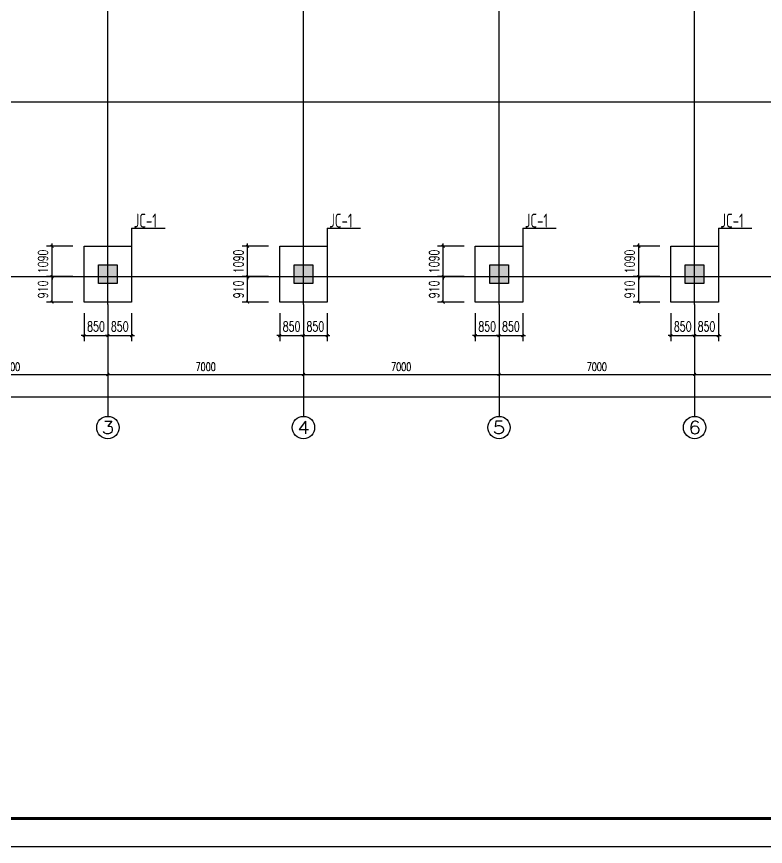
# Model space of a CAD drawing. Extents: x -17471 to 313636, y -71590 to 757901.
# Drawn here: x 210439 to 237240, y 71590 to 101290 of the extents above; entities that cross this region are included whole.
import ezdxf
from ezdxf.enums import TextEntityAlignment as Align

# ---------------------------------------------------------------- set-up
doc = ezdxf.new("R2010")
doc.units = 0
doc.header["$LTSCALE"] = 1000
doc.header["$MEASUREMENT"] = 0
for name, color, linetype in [('10', 7, 'Continuous'), ('AXIS', 3, 'Continuous'), ('AXIS_TEXT', 7, 'Continuous'), ('DOTE', 1, 'Continuous'), ('PUB_DIM', 3, 'Continuous'), ('PUB_TITLE', 4, 'Continuous')]:
    doc.layers.add(name, color=color, linetype=linetype)
doc.layers.add('TEXT', color=7, linetype='Continuous', lineweight=13)
doc.styles.add('_TCH_AXIS', font='COMPLEX', dxfattribs={"bigfont": 'GBCBIG'})
doc.styles.add('_TCH_DIM_T3', font='SIMPLEX', dxfattribs={"width": 0.705882, "bigfont": 'GBCBIG'})
doc.styles.add('COMPLEX', font='COMPLEX')
doc.styles.add('TSSD_REIN', font='Tssdeng.shx', dxfattribs={"width": 0.7, "bigfont": 'hztxt.shx'})
doc.dimstyles.new('_TCH_ARCH&&100', dxfattribs={"dimtxt": 297.5, "dimasz": 100, "dimexe": 250, "dimexo": 300, "dimgap": 126.25, "dimtad": 1, "dimdec": 0, "dimzin": 0, "dimdsep": 46, "dimtxsty": '_TCH_DIM_T3', "dimblk": 'ARCHTICK', "dimcen": 0.09, "dimclrt": 7, "dimazin": 2, "dimtfac": 1, "dimtdec": 0, "dimtix": 1, "dimtmove": 2, "dimatfit": 3, "dimfxl": 0, "dimtolj": 1, "dimtzin": 0, "dimarcsym": 0})
doc.dimstyles.new('_TCH_ARCH&&150', dxfattribs={"dimtxt": 446.25, "dimasz": 150, "dimexe": 375, "dimexo": 450, "dimgap": 189.375, "dimtad": 1, "dimdec": 0, "dimzin": 0, "dimdsep": 46, "dimtxsty": '_TCH_DIM_T3', "dimblk": 'ARCHTICK', "dimcen": 0.09, "dimclrt": 7, "dimazin": 2, "dimtfac": 1, "dimtdec": 0, "dimtix": 1, "dimtmove": 2, "dimatfit": 3, "dimfxl": 0, "dimtolj": 1, "dimtzin": 0, "dimarcsym": 0})

# ---------------------------------------------------------------- blocks, each defined once
blk = doc.blocks.new('_ArchTick')
at = {"color": 0, "linetype": 'ByBlock', "const_width": 0.4}
blk.add_lwpolyline([(-0.5, -0.5), (0.5, 0.5)], dxfattribs=at)
blk = doc.blocks.new('*D32')
at = {"layer": 'Defpoints', "color": 0, "transparency": 16777216}
for p in [(212856, 91072), (213706, 91072), (213706, 89872)]:
    blk.add_point(p, dxfattribs=at)
at = {"layer": 'PUB_DIM', "color": 0, "lineweight": -2, "transparency": 16777216}
for p, q in [((212856, 90672), (212856, 89672)), ((213706, 90672), (213706, 89672)), ((212856, 89872), (212756, 89872)), ((212856, 89872), (213706, 89872)), ((213706, 89872), (213806, 89872))]:
    blk.add_line(p, q, dxfattribs=at)
at = {"layer": 'PUB_DIM', "color": 0, "lineweight": -2, "transparency": 16777216, "xscale": 100, "yscale": 100, "zscale": 100}
blk.add_blockref('_ArchTick', (212856, 89872), dxfattribs=at)
at = {"layer": 'PUB_DIM', "color": 0, "lineweight": -2, "transparency": 16777216, "xscale": 100, "yscale": 100, "zscale": 100, "rotation": 180}
blk.add_blockref('_ArchTick', (213706, 89872), dxfattribs=at)
at = {"layer": 'PUB_DIM', "color": 7, "transparency": 16777216, "insert": (213281, 90197), "char_height": 350, "attachment_point": 5, "style": '_TCH_DIM_T3'}
blk.add_mtext('\\A1;850', dxfattribs=at)
blk = doc.blocks.new('*D33')
at = {"layer": 'Defpoints', "color": 0, "transparency": 16777216}
for p in [(213706, 91072), (214556, 91072), (214556, 89872)]:
    blk.add_point(p, dxfattribs=at)
at = {"layer": 'PUB_DIM', "color": 0, "lineweight": -2, "transparency": 16777216}
for p, q in [((213706, 90672), (213706, 89672)), ((214556, 90672), (214556, 89672)), ((213706, 89872), (213606, 89872)), ((213706, 89872), (214556, 89872)), ((214556, 89872), (214656, 89872))]:
    blk.add_line(p, q, dxfattribs=at)
at = {"layer": 'PUB_DIM', "color": 0, "lineweight": -2, "transparency": 16777216, "xscale": 100, "yscale": 100, "zscale": 100}
blk.add_blockref('_ArchTick', (213706, 89872), dxfattribs=at)
at = {"layer": 'PUB_DIM', "color": 0, "lineweight": -2, "transparency": 16777216, "xscale": 100, "yscale": 100, "zscale": 100, "rotation": 180}
blk.add_blockref('_ArchTick', (214556, 89872), dxfattribs=at)
at = {"layer": 'PUB_DIM', "color": 7, "transparency": 16777216, "insert": (214131, 90197), "char_height": 350, "attachment_point": 5, "style": '_TCH_DIM_T3'}
blk.add_mtext('\\A1;850', dxfattribs=at)
blk = doc.blocks.new('*D34')
at = {"layer": 'Defpoints', "color": 0, "transparency": 16777216}
for p in [(211708, 91982), (212856, 91982), (212856, 91072)]:
    blk.add_point(p, dxfattribs=at)
at = {"layer": 'PUB_DIM', "color": 0, "lineweight": -2, "transparency": 16777216}
for p, q in [((212456, 91982), (211508, 91982)), ((211708, 91072), (211708, 91982)), ((212456, 91072), (211508, 91072))]:
    blk.add_line(p, q, dxfattribs=at)
at = {"layer": 'PUB_DIM', "color": 0, "lineweight": -2, "transparency": 16777216, "xscale": 100, "yscale": 100, "zscale": 100}
for p, rotation in [((211708, 91982), 90), ((211708, 91072), 270)]:
    blk.add_blockref('_ArchTick', p, dxfattribs=dict(at, rotation=rotation))
at = {"layer": 'PUB_DIM', "color": 7, "transparency": 16777216, "insert": (211383, 91527), "char_height": 350, "attachment_point": 5, "rotation": 90, "style": '_TCH_DIM_T3'}
blk.add_mtext('\\A1;910', dxfattribs=at)
blk = doc.blocks.new('*D35')
at = {"layer": 'Defpoints', "color": 0, "transparency": 16777216}
for p in [(211708, 93072), (212856, 93072), (212856, 91982)]:
    blk.add_point(p, dxfattribs=at)
at = {"layer": 'PUB_DIM', "color": 0, "lineweight": -2, "transparency": 16777216}
for p, q in [((212456, 93072), (211508, 93072)), ((211708, 93072), (211708, 93172)), ((211708, 91982), (211708, 93072)), ((212456, 91982), (211508, 91982)), ((211708, 91982), (211708, 91882))]:
    blk.add_line(p, q, dxfattribs=at)
at = {"layer": 'PUB_DIM', "color": 0, "lineweight": -2, "transparency": 16777216, "xscale": 100, "yscale": 100, "zscale": 100}
for p, rotation in [((211708, 93072), 270), ((211708, 91982), 90)]:
    blk.add_blockref('_ArchTick', p, dxfattribs=dict(at, rotation=rotation))
at = {"layer": 'PUB_DIM', "color": 7, "transparency": 16777216, "insert": (211383, 92527), "char_height": 350, "attachment_point": 5, "rotation": 90, "style": '_TCH_DIM_T3'}
blk.add_mtext('\\A1;1090', dxfattribs=at)
blk = doc.blocks.new('*D36')
at = {"layer": 'Defpoints', "color": 0, "transparency": 16777216}
for p in [(219856, 91072), (220706, 91072), (220706, 89872)]:
    blk.add_point(p, dxfattribs=at)
at = {"layer": 'PUB_DIM', "color": 0, "lineweight": -2, "transparency": 16777216}
for p, q in [((219856, 90672), (219856, 89672)), ((220706, 90672), (220706, 89672)), ((219856, 89872), (219756, 89872)), ((219856, 89872), (220706, 89872)), ((220706, 89872), (220806, 89872))]:
    blk.add_line(p, q, dxfattribs=at)
at = {"layer": 'PUB_DIM', "color": 0, "lineweight": -2, "transparency": 16777216, "xscale": 100, "yscale": 100, "zscale": 100}
blk.add_blockref('_ArchTick', (219856, 89872), dxfattribs=at)
at = {"layer": 'PUB_DIM', "color": 0, "lineweight": -2, "transparency": 16777216, "xscale": 100, "yscale": 100, "zscale": 100, "rotation": 180}
blk.add_blockref('_ArchTick', (220706, 89872), dxfattribs=at)
at = {"layer": 'PUB_DIM', "color": 7, "transparency": 16777216, "insert": (220281, 90197), "char_height": 350, "attachment_point": 5, "style": '_TCH_DIM_T3'}
blk.add_mtext('\\A1;850', dxfattribs=at)
blk = doc.blocks.new('*D37')
at = {"layer": 'Defpoints', "color": 0, "transparency": 16777216}
for p in [(220706, 91072), (221556, 91072), (221556, 89872)]:
    blk.add_point(p, dxfattribs=at)
at = {"layer": 'PUB_DIM', "color": 0, "lineweight": -2, "transparency": 16777216}
for p, q in [((220706, 90672), (220706, 89672)), ((221556, 90672), (221556, 89672)), ((220706, 89872), (220606, 89872)), ((220706, 89872), (221556, 89872)), ((221556, 89872), (221656, 89872))]:
    blk.add_line(p, q, dxfattribs=at)
at = {"layer": 'PUB_DIM', "color": 0, "lineweight": -2, "transparency": 16777216, "xscale": 100, "yscale": 100, "zscale": 100}
blk.add_blockref('_ArchTick', (220706, 89872), dxfattribs=at)
at = {"layer": 'PUB_DIM', "color": 0, "lineweight": -2, "transparency": 16777216, "xscale": 100, "yscale": 100, "zscale": 100, "rotation": 180}
blk.add_blockref('_ArchTick', (221556, 89872), dxfattribs=at)
at = {"layer": 'PUB_DIM', "color": 7, "transparency": 16777216, "insert": (221131, 90197), "char_height": 350, "attachment_point": 5, "style": '_TCH_DIM_T3'}
blk.add_mtext('\\A1;850', dxfattribs=at)
blk = doc.blocks.new('*D38')
at = {"layer": 'Defpoints', "color": 0, "transparency": 16777216}
for p in [(218708, 91982), (219856, 91982), (219856, 91072)]:
    blk.add_point(p, dxfattribs=at)
at = {"layer": 'PUB_DIM', "color": 0, "lineweight": -2, "transparency": 16777216}
for p, q in [((219456, 91982), (218508, 91982)), ((218708, 91072), (218708, 91982)), ((219456, 91072), (218508, 91072))]:
    blk.add_line(p, q, dxfattribs=at)
at = {"layer": 'PUB_DIM', "color": 0, "lineweight": -2, "transparency": 16777216, "xscale": 100, "yscale": 100, "zscale": 100}
for p, rotation in [((218708, 91982), 90), ((218708, 91072), 270)]:
    blk.add_blockref('_ArchTick', p, dxfattribs=dict(at, rotation=rotation))
at = {"layer": 'PUB_DIM', "color": 7, "transparency": 16777216, "insert": (218383, 91527), "char_height": 350, "attachment_point": 5, "rotation": 90, "style": '_TCH_DIM_T3'}
blk.add_mtext('\\A1;910', dxfattribs=at)
blk = doc.blocks.new('*D39')
at = {"layer": 'Defpoints', "color": 0, "transparency": 16777216}
for p in [(218708, 93072), (219856, 93072), (219856, 91982)]:
    blk.add_point(p, dxfattribs=at)
at = {"layer": 'PUB_DIM', "color": 0, "lineweight": -2, "transparency": 16777216}
for p, q in [((219456, 93072), (218508, 93072)), ((218708, 93072), (218708, 93172)), ((218708, 91982), (218708, 93072)), ((219456, 91982), (218508, 91982)), ((218708, 91982), (218708, 91882))]:
    blk.add_line(p, q, dxfattribs=at)
at = {"layer": 'PUB_DIM', "color": 0, "lineweight": -2, "transparency": 16777216, "xscale": 100, "yscale": 100, "zscale": 100}
for p, rotation in [((218708, 93072), 270), ((218708, 91982), 90)]:
    blk.add_blockref('_ArchTick', p, dxfattribs=dict(at, rotation=rotation))
at = {"layer": 'PUB_DIM', "color": 7, "transparency": 16777216, "insert": (218383, 92527), "char_height": 350, "attachment_point": 5, "rotation": 90, "style": '_TCH_DIM_T3'}
blk.add_mtext('\\A1;1090', dxfattribs=at)
blk = doc.blocks.new('*D40')
at = {"layer": 'Defpoints', "color": 0, "transparency": 16777216}
for p in [(226856, 91072), (227706, 91072), (227706, 89872)]:
    blk.add_point(p, dxfattribs=at)
at = {"layer": 'PUB_DIM', "color": 0, "lineweight": -2, "transparency": 16777216}
for p, q in [((226856, 90672), (226856, 89672)), ((227706, 90672), (227706, 89672)), ((226856, 89872), (226756, 89872)), ((226856, 89872), (227706, 89872)), ((227706, 89872), (227806, 89872))]:
    blk.add_line(p, q, dxfattribs=at)
at = {"layer": 'PUB_DIM', "color": 0, "lineweight": -2, "transparency": 16777216, "xscale": 100, "yscale": 100, "zscale": 100}
blk.add_blockref('_ArchTick', (226856, 89872), dxfattribs=at)
at = {"layer": 'PUB_DIM', "color": 0, "lineweight": -2, "transparency": 16777216, "xscale": 100, "yscale": 100, "zscale": 100, "rotation": 180}
blk.add_blockref('_ArchTick', (227706, 89872), dxfattribs=at)
at = {"layer": 'PUB_DIM', "color": 7, "transparency": 16777216, "insert": (227281, 90197), "char_height": 350, "attachment_point": 5, "style": '_TCH_DIM_T3'}
blk.add_mtext('\\A1;850', dxfattribs=at)
blk = doc.blocks.new('*D41')
at = {"layer": 'Defpoints', "color": 0, "transparency": 16777216}
for p in [(227706, 91072), (228556, 91072), (228556, 89872)]:
    blk.add_point(p, dxfattribs=at)
at = {"layer": 'PUB_DIM', "color": 0, "lineweight": -2, "transparency": 16777216}
for p, q in [((227706, 90672), (227706, 89672)), ((228556, 90672), (228556, 89672)), ((227706, 89872), (227606, 89872)), ((227706, 89872), (228556, 89872)), ((228556, 89872), (228656, 89872))]:
    blk.add_line(p, q, dxfattribs=at)
at = {"layer": 'PUB_DIM', "color": 0, "lineweight": -2, "transparency": 16777216, "xscale": 100, "yscale": 100, "zscale": 100}
blk.add_blockref('_ArchTick', (227706, 89872), dxfattribs=at)
at = {"layer": 'PUB_DIM', "color": 0, "lineweight": -2, "transparency": 16777216, "xscale": 100, "yscale": 100, "zscale": 100, "rotation": 180}
blk.add_blockref('_ArchTick', (228556, 89872), dxfattribs=at)
at = {"layer": 'PUB_DIM', "color": 7, "transparency": 16777216, "insert": (228131, 90197), "char_height": 350, "attachment_point": 5, "style": '_TCH_DIM_T3'}
blk.add_mtext('\\A1;850', dxfattribs=at)
blk = doc.blocks.new('*D42')
at = {"layer": 'Defpoints', "color": 0, "transparency": 16777216}
for p in [(225708, 91982), (226856, 91982), (226856, 91072)]:
    blk.add_point(p, dxfattribs=at)
at = {"layer": 'PUB_DIM', "color": 0, "lineweight": -2, "transparency": 16777216}
for p, q in [((226456, 91982), (225508, 91982)), ((225708, 91072), (225708, 91982)), ((226456, 91072), (225508, 91072))]:
    blk.add_line(p, q, dxfattribs=at)
at = {"layer": 'PUB_DIM', "color": 0, "lineweight": -2, "transparency": 16777216, "xscale": 100, "yscale": 100, "zscale": 100}
for p, rotation in [((225708, 91982), 90), ((225708, 91072), 270)]:
    blk.add_blockref('_ArchTick', p, dxfattribs=dict(at, rotation=rotation))
at = {"layer": 'PUB_DIM', "color": 7, "transparency": 16777216, "insert": (225383, 91527), "char_height": 350, "attachment_point": 5, "rotation": 90, "style": '_TCH_DIM_T3'}
blk.add_mtext('\\A1;910', dxfattribs=at)
blk = doc.blocks.new('*D43')
at = {"layer": 'Defpoints', "color": 0, "transparency": 16777216}
for p in [(225708, 93072), (226856, 93072), (226856, 91982)]:
    blk.add_point(p, dxfattribs=at)
at = {"layer": 'PUB_DIM', "color": 0, "lineweight": -2, "transparency": 16777216}
for p, q in [((226456, 93072), (225508, 93072)), ((225708, 93072), (225708, 93172)), ((225708, 91982), (225708, 93072)), ((226456, 91982), (225508, 91982)), ((225708, 91982), (225708, 91882))]:
    blk.add_line(p, q, dxfattribs=at)
at = {"layer": 'PUB_DIM', "color": 0, "lineweight": -2, "transparency": 16777216, "xscale": 100, "yscale": 100, "zscale": 100}
for p, rotation in [((225708, 93072), 270), ((225708, 91982), 90)]:
    blk.add_blockref('_ArchTick', p, dxfattribs=dict(at, rotation=rotation))
at = {"layer": 'PUB_DIM', "color": 7, "transparency": 16777216, "insert": (225383, 92527), "char_height": 350, "attachment_point": 5, "rotation": 90, "style": '_TCH_DIM_T3'}
blk.add_mtext('\\A1;1090', dxfattribs=at)
blk = doc.blocks.new('*D44')
at = {"layer": 'Defpoints', "color": 0, "transparency": 16777216}
for p in [(233856, 91072), (234706, 91072), (234706, 89872)]:
    blk.add_point(p, dxfattribs=at)
at = {"layer": 'PUB_DIM', "color": 0, "lineweight": -2, "transparency": 16777216}
for p, q in [((233856, 90672), (233856, 89672)), ((234706, 90672), (234706, 89672)), ((233856, 89872), (233756, 89872)), ((233856, 89872), (234706, 89872)), ((234706, 89872), (234806, 89872))]:
    blk.add_line(p, q, dxfattribs=at)
at = {"layer": 'PUB_DIM', "color": 0, "lineweight": -2, "transparency": 16777216, "xscale": 100, "yscale": 100, "zscale": 100}
blk.add_blockref('_ArchTick', (233856, 89872), dxfattribs=at)
at = {"layer": 'PUB_DIM', "color": 0, "lineweight": -2, "transparency": 16777216, "xscale": 100, "yscale": 100, "zscale": 100, "rotation": 180}
blk.add_blockref('_ArchTick', (234706, 89872), dxfattribs=at)
at = {"layer": 'PUB_DIM', "color": 7, "transparency": 16777216, "insert": (234281, 90197), "char_height": 350, "attachment_point": 5, "style": '_TCH_DIM_T3'}
blk.add_mtext('\\A1;850', dxfattribs=at)
blk = doc.blocks.new('*D45')
at = {"layer": 'Defpoints', "color": 0, "transparency": 16777216}
for p in [(234706, 91072), (235556, 91072), (235556, 89872)]:
    blk.add_point(p, dxfattribs=at)
at = {"layer": 'PUB_DIM', "color": 0, "lineweight": -2, "transparency": 16777216}
for p, q in [((234706, 90672), (234706, 89672)), ((235556, 90672), (235556, 89672)), ((234706, 89872), (234606, 89872)), ((234706, 89872), (235556, 89872)), ((235556, 89872), (235656, 89872))]:
    blk.add_line(p, q, dxfattribs=at)
at = {"layer": 'PUB_DIM', "color": 0, "lineweight": -2, "transparency": 16777216, "xscale": 100, "yscale": 100, "zscale": 100}
blk.add_blockref('_ArchTick', (234706, 89872), dxfattribs=at)
at = {"layer": 'PUB_DIM', "color": 0, "lineweight": -2, "transparency": 16777216, "xscale": 100, "yscale": 100, "zscale": 100, "rotation": 180}
blk.add_blockref('_ArchTick', (235556, 89872), dxfattribs=at)
at = {"layer": 'PUB_DIM', "color": 7, "transparency": 16777216, "insert": (235131, 90197), "char_height": 350, "attachment_point": 5, "style": '_TCH_DIM_T3'}
blk.add_mtext('\\A1;850', dxfattribs=at)
blk = doc.blocks.new('*D46')
at = {"layer": 'Defpoints', "color": 0, "transparency": 16777216}
for p in [(232708, 91982), (233856, 91982), (233856, 91072)]:
    blk.add_point(p, dxfattribs=at)
at = {"layer": 'PUB_DIM', "color": 0, "lineweight": -2, "transparency": 16777216}
for p, q in [((233456, 91982), (232508, 91982)), ((232708, 91072), (232708, 91982)), ((233456, 91072), (232508, 91072))]:
    blk.add_line(p, q, dxfattribs=at)
at = {"layer": 'PUB_DIM', "color": 0, "lineweight": -2, "transparency": 16777216, "xscale": 100, "yscale": 100, "zscale": 100}
for p, rotation in [((232708, 91982), 90), ((232708, 91072), 270)]:
    blk.add_blockref('_ArchTick', p, dxfattribs=dict(at, rotation=rotation))
at = {"layer": 'PUB_DIM', "color": 7, "transparency": 16777216, "insert": (232383, 91527), "char_height": 350, "attachment_point": 5, "rotation": 90, "style": '_TCH_DIM_T3'}
blk.add_mtext('\\A1;910', dxfattribs=at)
blk = doc.blocks.new('*D47')
at = {"layer": 'Defpoints', "color": 0, "transparency": 16777216}
for p in [(232708, 93072), (233856, 93072), (233856, 91982)]:
    blk.add_point(p, dxfattribs=at)
at = {"layer": 'PUB_DIM', "color": 0, "lineweight": -2, "transparency": 16777216}
for p, q in [((233456, 93072), (232508, 93072)), ((232708, 93072), (232708, 93172)), ((232708, 91982), (232708, 93072)), ((233456, 91982), (232508, 91982)), ((232708, 91982), (232708, 91882))]:
    blk.add_line(p, q, dxfattribs=at)
at = {"layer": 'PUB_DIM', "color": 0, "lineweight": -2, "transparency": 16777216, "xscale": 100, "yscale": 100, "zscale": 100}
for p, rotation in [((232708, 93072), 270), ((232708, 91982), 90)]:
    blk.add_blockref('_ArchTick', p, dxfattribs=dict(at, rotation=rotation))
at = {"layer": 'PUB_DIM', "color": 7, "transparency": 16777216, "insert": (232383, 92527), "char_height": 350, "attachment_point": 5, "rotation": 90, "style": '_TCH_DIM_T3'}
blk.add_mtext('\\A1;1090', dxfattribs=at)
blk = doc.blocks.new('*D1900')
at = {"layer": 'AXIS', "color": 0, "lineweight": -2, "transparency": 16777216}
for p, q in [((206706, 90682), (206706, 88232)), ((213706, 90682), (213706, 88232)), ((206706, 88482), (213706, 88482))]:
    blk.add_line(p, q, dxfattribs=at)
at = {"layer": 'Defpoints', "color": 0, "transparency": 16777216}
for p in [(206706, 90982), (213706, 90982), (213706, 88482)]:
    blk.add_point(p, dxfattribs=at)
at = {"layer": 'AXIS', "color": 0, "lineweight": -2, "transparency": 16777216, "xscale": 100, "yscale": 100, "zscale": 100, "rotation": 180}
blk.add_blockref('_ArchTick', (206706, 88482), dxfattribs=at)
at = {"layer": 'AXIS', "color": 0, "lineweight": -2, "transparency": 16777216, "xscale": 100, "yscale": 100, "zscale": 100}
blk.add_blockref('_ArchTick', (213706, 88482), dxfattribs=at)
at = {"layer": 'AXIS', "color": 7, "transparency": 16777216, "insert": (210206, 88757), "char_height": 297.5, "attachment_point": 5, "style": '_TCH_DIM_T3'}
blk.add_mtext('\\A1;7000', dxfattribs=at)
blk = doc.blocks.new('*D1901')
at = {"layer": 'AXIS', "color": 0, "lineweight": -2, "transparency": 16777216}
for p, q in [((213706, 90682), (213706, 88232)), ((220706, 90682), (220706, 88232)), ((213706, 88482), (220706, 88482))]:
    blk.add_line(p, q, dxfattribs=at)
at = {"layer": 'Defpoints', "color": 0, "transparency": 16777216}
for p in [(213706, 90982), (220706, 90982), (220706, 88482)]:
    blk.add_point(p, dxfattribs=at)
at = {"layer": 'AXIS', "color": 0, "lineweight": -2, "transparency": 16777216, "xscale": 100, "yscale": 100, "zscale": 100, "rotation": 180}
blk.add_blockref('_ArchTick', (213706, 88482), dxfattribs=at)
at = {"layer": 'AXIS', "color": 0, "lineweight": -2, "transparency": 16777216, "xscale": 100, "yscale": 100, "zscale": 100}
blk.add_blockref('_ArchTick', (220706, 88482), dxfattribs=at)
at = {"layer": 'AXIS', "color": 7, "transparency": 16777216, "insert": (217206, 88757), "char_height": 297.5, "attachment_point": 5, "style": '_TCH_DIM_T3'}
blk.add_mtext('\\A1;7000', dxfattribs=at)
blk = doc.blocks.new('*D1902')
at = {"layer": 'AXIS', "color": 0, "lineweight": -2, "transparency": 16777216}
for p, q in [((220706, 90682), (220706, 88232)), ((227706, 90682), (227706, 88232)), ((220706, 88482), (227706, 88482))]:
    blk.add_line(p, q, dxfattribs=at)
at = {"layer": 'Defpoints', "color": 0, "transparency": 16777216}
for p in [(220706, 90982), (227706, 90982), (227706, 88482)]:
    blk.add_point(p, dxfattribs=at)
at = {"layer": 'AXIS', "color": 0, "lineweight": -2, "transparency": 16777216, "xscale": 100, "yscale": 100, "zscale": 100, "rotation": 180}
blk.add_blockref('_ArchTick', (220706, 88482), dxfattribs=at)
at = {"layer": 'AXIS', "color": 0, "lineweight": -2, "transparency": 16777216, "xscale": 100, "yscale": 100, "zscale": 100}
blk.add_blockref('_ArchTick', (227706, 88482), dxfattribs=at)
at = {"layer": 'AXIS', "color": 7, "transparency": 16777216, "insert": (224206, 88757), "char_height": 297.5, "attachment_point": 5, "style": '_TCH_DIM_T3'}
blk.add_mtext('\\A1;7000', dxfattribs=at)
blk = doc.blocks.new('*D1903')
at = {"layer": 'AXIS', "color": 0, "lineweight": -2, "transparency": 16777216}
for p, q in [((227706, 90682), (227706, 88232)), ((234706, 90682), (234706, 88232)), ((227706, 88482), (234706, 88482))]:
    blk.add_line(p, q, dxfattribs=at)
at = {"layer": 'Defpoints', "color": 0, "transparency": 16777216}
for p in [(227706, 90982), (234706, 90982), (234706, 88482)]:
    blk.add_point(p, dxfattribs=at)
at = {"layer": 'AXIS', "color": 0, "lineweight": -2, "transparency": 16777216, "xscale": 100, "yscale": 100, "zscale": 100, "rotation": 180}
blk.add_blockref('_ArchTick', (227706, 88482), dxfattribs=at)
at = {"layer": 'AXIS', "color": 0, "lineweight": -2, "transparency": 16777216, "xscale": 100, "yscale": 100, "zscale": 100}
blk.add_blockref('_ArchTick', (234706, 88482), dxfattribs=at)
at = {"layer": 'AXIS', "color": 7, "transparency": 16777216, "insert": (231206, 88757), "char_height": 297.5, "attachment_point": 5, "style": '_TCH_DIM_T3'}
blk.add_mtext('\\A1;7000', dxfattribs=at)
blk = doc.blocks.new('*D1904')
at = {"layer": 'AXIS', "color": 0, "lineweight": -2, "transparency": 16777216}
for p, q in [((234706, 90682), (234706, 88232)), ((241706, 90682), (241706, 88232)), ((234706, 88482), (241706, 88482))]:
    blk.add_line(p, q, dxfattribs=at)
at = {"layer": 'Defpoints', "color": 0, "transparency": 16777216}
for p in [(234706, 90982), (241706, 90982), (241706, 88482)]:
    blk.add_point(p, dxfattribs=at)
at = {"layer": 'AXIS', "color": 0, "lineweight": -2, "transparency": 16777216, "xscale": 100, "yscale": 100, "zscale": 100, "rotation": 180}
blk.add_blockref('_ArchTick', (234706, 88482), dxfattribs=at)
at = {"layer": 'AXIS', "color": 0, "lineweight": -2, "transparency": 16777216, "xscale": 100, "yscale": 100, "zscale": 100}
blk.add_blockref('_ArchTick', (241706, 88482), dxfattribs=at)
at = {"layer": 'AXIS', "color": 7, "transparency": 16777216, "insert": (238206, 88757), "char_height": 297.5, "attachment_point": 5, "style": '_TCH_DIM_T3'}
blk.add_mtext('\\A1;7000', dxfattribs=at)
blk = doc.blocks.new('*D1913')
at = {"layer": 'AXIS', "color": 0, "lineweight": -2, "transparency": 16777216}
for p, q in [((199706, 90682), (199706, 87432)), ((297706, 90682), (297706, 87432)), ((199706, 87682), (297706, 87682))]:
    blk.add_line(p, q, dxfattribs=at)
at = {"layer": 'Defpoints', "color": 0, "transparency": 16777216}
for p in [(199706, 90982), (297706, 90982), (297706, 87682)]:
    blk.add_point(p, dxfattribs=at)
at = {"layer": 'AXIS', "color": 0, "lineweight": -2, "transparency": 16777216, "xscale": 100, "yscale": 100, "zscale": 100, "rotation": 180}
blk.add_blockref('_ArchTick', (199706, 87682), dxfattribs=at)
at = {"layer": 'AXIS', "color": 0, "lineweight": -2, "transparency": 16777216, "xscale": 100, "yscale": 100, "zscale": 100}
blk.add_blockref('_ArchTick', (297706, 87682), dxfattribs=at)
at = {"layer": 'AXIS', "color": 7, "transparency": 16777216, "insert": (248706, 87957), "char_height": 297.5, "attachment_point": 5, "style": '_TCH_DIM_T3'}
blk.add_mtext('\\A1;98000', dxfattribs=at)
blk = doc.blocks.new('_AXISO')
blk.add_circle((0, 0), 0.5)
at = {"layer": 'AXIS_TEXT', "style": 'COMPLEX', "width": 1.041667}
blk.add_attdef('A', text='', height=0.56, dxfattribs=at).set_placement((-0.25, -0.28), (0.25, -0.28), align=Align.FIT)

msp = doc.modelspace()

# ---------------------------------------------------------------- hatches: boundary and pattern name
h = msp.add_hatch(color=256)
h.dxf.hatch_style = 1
h.paths.add_polyline_path([(213371.1, 92402.3), (214041.1, 92402.3), (214041.1, 91742.3), (213371.1, 91742.3)])
h = msp.add_hatch(color=256)
h.dxf.hatch_style = 1
h.paths.add_polyline_path([(220371.1, 92402.3), (221041.1, 92402.3), (221041.1, 91742.3), (220371.1, 91742.3)])
h = msp.add_hatch(color=256)
h.dxf.hatch_style = 1
h.paths.add_polyline_path([(227371.1, 92402.3), (228041.1, 92402.3), (228041.1, 91742.3), (227371.1, 91742.3)])
h = msp.add_hatch(color=256)
h.dxf.hatch_style = 1
h.paths.add_polyline_path([(234371.1, 92402.3), (235041.1, 92402.3), (235041.1, 91742.3), (234371.1, 91742.3)])

# ---------------------------------------------------------------- linework, layer by layer
for points in [[(212856.1, 93072.3), (214556.1, 93072.3), (214556.1, 91072.3), (212856.1, 91072.3)], [(219856.1, 93072.3), (221556.1, 93072.3), (221556.1, 91072.3), (219856.1, 91072.3)], [(226856.1, 93072.3), (228556.1, 93072.3), (228556.1, 91072.3), (226856.1, 91072.3)], [(233856.1, 93072.3), (235556.1, 93072.3), (235556.1, 91072.3), (233856.1, 91072.3)], [(213371.1, 92402.3), (214041.1, 92402.3), (214041.1, 91742.3), (213371.1, 91742.3)], [(220371.1, 92402.3), (221041.1, 92402.3), (221041.1, 91742.3), (220371.1, 91742.3)], [(227371.1, 92402.3), (228041.1, 92402.3), (228041.1, 91742.3), (227371.1, 91742.3)], [(234371.1, 92402.3), (235041.1, 92402.3), (235041.1, 91742.3), (234371.1, 91742.3)]]:
    msp.add_lwpolyline(points, close=True)
at = {"layer": '10'}
for p, q in [((214556.1, 93714.8), (214556.1, 93072.3)), ((214556.1, 93714.8), (215753.1, 93714.8)), ((221556.1, 93714.8), (221556.1, 93072.3)), ((221556.1, 93714.8), (222753.1, 93714.8)), ((228556.1, 93714.8), (228556.1, 93072.3)), ((228556.1, 93714.8), (229753.1, 93714.8)), ((235556.1, 93714.8), (235556.1, 93072.3)), ((235556.1, 93714.8), (236753.1, 93714.8))]:
    msp.add_line(p, q, dxfattribs=at)
at = {"layer": 'AXIS'}
for p, q in [((213706.1, 90982.3), (213706.1, 86982.3)), ((220706.1, 90982.3), (220706.1, 86982.3)), ((227706.1, 90982.3), (227706.1, 86982.3)), ((234706.1, 90982.3), (234706.1, 86982.3))]:
    msp.add_line(p, q, dxfattribs=at)
at = {"layer": 'DOTE'}
for p, q in [((213706.1, 90982.3), (213706.1, 117502.3)), ((220706.1, 90982.3), (220706.1, 117502.3)), ((227706.1, 90982.3), (227706.1, 117502.3)), ((234706.1, 90982.3), (234706.1, 117502.3)), ((198706.1, 98242.3), (298706.1, 98242.3)), ((198706.1, 91982.3), (298706.1, 91982.3))]:
    msp.add_line(p, q, dxfattribs=at)
at = {"layer": 'PUB_TITLE'}
msp.add_lwpolyline([(187535.9, 71590.1), (313635.9, 71590.1), (313635.9, 130990.1), (187535.9, 130990.1)], close=True, dxfattribs=at)
at = {"layer": 'PUB_TITLE', "const_width": 100}
msp.add_lwpolyline([(190035.9, 72590.1), (312635.9, 72590.1), (312635.9, 129990.1), (190035.9, 129990.1)], close=True, dxfattribs=at)

# ---------------------------------------------------------------- block references
at = {"layer": 'AXIS'}
ref = msp.add_blockref('_AXISO', (213706.1, 86582.3), dxfattribs=dict(at, xscale=800, yscale=800, zscale=800))
ref.add_attrib('A', '3', dxfattribs={"layer": 'AXIS_TEXT', "height": 452.5, "style": '_TCH_AXIS', "width": 1.5}).set_placement((213479.8, 86356), (213932.3, 86356), align=Align.FIT)
ref = msp.add_blockref('_AXISO', (220706.1, 86582.3), dxfattribs=dict(at, xscale=800, yscale=800, zscale=800))
ref.add_attrib('A', '4', dxfattribs={"layer": 'AXIS_TEXT', "height": 452.5, "style": '_TCH_AXIS', "width": 1.3125}).set_placement((220479.8, 86356), (220932.3, 86356), align=Align.FIT)
ref = msp.add_blockref('_AXISO', (227706.1, 86582.3), dxfattribs=dict(at, xscale=800, yscale=800, zscale=800))
ref.add_attrib('A', '5', dxfattribs={"layer": 'AXIS_TEXT', "height": 452.5, "style": '_TCH_AXIS', "width": 1.5}).set_placement((227479.8, 86356), (227932.3, 86356), align=Align.FIT)
ref = msp.add_blockref('_AXISO', (234706.1, 86582.3), dxfattribs=dict(at, xscale=800, yscale=800, zscale=800))
ref.add_attrib('A', '6', dxfattribs={"layer": 'AXIS_TEXT', "height": 452.5, "style": '_TCH_AXIS', "width": 1.5}).set_placement((234479.8, 86356), (234932.3, 86356), align=Align.FIT)

# ---------------------------------------------------------------- texts
at = {"layer": 'TEXT', "style": 'TSSD_REIN', "width": 0.7}
for p in [(214626.7, 93740.4), (221626.7, 93740.4), (228626.7, 93740.4), (235626.7, 93740.4)]:
    msp.add_text('JC-1', height=500, dxfattribs=at).set_placement(p)

# ---------------------------------------------------------------- dimensions: what is measured, and where the dimension line sits
at = {"layer": 'AXIS'}
for p1, p2, distance, picture, middle in [((199706.1, 90982.3), (297706.1, 90982.3), -3300, '*D1913', (248706.1, 87957.3)), ((206706.1, 90982.3), (213706.1, 90982.3), -2500, '*D1900', (210206.1, 88757.3)), ((213706.1, 90982.3), (220706.1, 90982.3), -2500, '*D1901', (217206.1, 88757.3)), ((220706.1, 90982.3), (227706.1, 90982.3), -2500, '*D1902', (224206.1, 88757.3)), ((227706.1, 90982.3), (234706.1, 90982.3), -2500, '*D1903', (231206.1, 88757.3)), ((234706.1, 90982.3), (241706.1, 90982.3), -2500, '*D1904', (238206.1, 88757.3))]:
    dim = msp.add_aligned_dim(p1=p1, p2=p2, distance=distance, dimstyle='_TCH_ARCH&&100', dxfattribs=at)
    dim.commit()
    dim.dimension.update_dxf_attribs({"geometry": picture, "text_midpoint": middle})
at = {"layer": 'PUB_DIM'}
for base, p1, p2, picture, middle in [((211708.1, 93072.3), (212856.1, 91982.3), (212856.1, 93072.3), '*D35', (211383.1, 92527.3)), ((218708.1, 93072.3), (219856.1, 91982.3), (219856.1, 93072.3), '*D39', (218383.1, 92527.3)), ((225708.1, 93072.3), (226856.1, 91982.3), (226856.1, 93072.3), '*D43', (225383.1, 92527.3)), ((232708.1, 93072.3), (233856.1, 91982.3), (233856.1, 93072.3), '*D47', (232383.1, 92527.3)), ((211708.1, 91982.3), (212856.1, 91072.3), (212856.1, 91982.3), '*D34', (211383.1, 91527.3)), ((218708.1, 91982.3), (219856.1, 91072.3), (219856.1, 91982.3), '*D38', (218383.1, 91527.3)), ((225708.1, 91982.3), (226856.1, 91072.3), (226856.1, 91982.3), '*D42', (225383.1, 91527.3)), ((232708.1, 91982.3), (233856.1, 91072.3), (233856.1, 91982.3), '*D46', (232383.1, 91527.3))]:
    dim = msp.add_linear_dim(base=base, p1=p1, p2=p2, angle=90, dimstyle='_TCH_ARCH&&150', override={"dimtxt": 350, "dimasz": 100, "dimexe": 200, "dimexo": 400, "dimgap": 150}, dxfattribs=at)
    dim.commit()
    dim.dimension.update_dxf_attribs({"geometry": picture, "text_midpoint": middle})
for base, p1, p2, picture, middle in [((213706.1, 89872.3), (212856.1, 91072.3), (213706.1, 91072.3), '*D32', (213281.1, 90197.3)), ((214556.1, 89872.3), (213706.1, 91072.3), (214556.1, 91072.3), '*D33', (214131.1, 90197.3)), ((220706.1, 89872.3), (219856.1, 91072.3), (220706.1, 91072.3), '*D36', (220281.1, 90197.3)), ((221556.1, 89872.3), (220706.1, 91072.3), (221556.1, 91072.3), '*D37', (221131.1, 90197.3)), ((227706.1, 89872.3), (226856.1, 91072.3), (227706.1, 91072.3), '*D40', (227281.1, 90197.3)), ((228556.1, 89872.3), (227706.1, 91072.3), (228556.1, 91072.3), '*D41', (228131.1, 90197.3)), ((234706.1, 89872.3), (233856.1, 91072.3), (234706.1, 91072.3), '*D44', (234281.1, 90197.3)), ((235556.1, 89872.3), (234706.1, 91072.3), (235556.1, 91072.3), '*D45', (235131.1, 90197.3))]:
    dim = msp.add_linear_dim(base=base, p1=p1, p2=p2, dimstyle='_TCH_ARCH&&150', override={"dimtxt": 350, "dimasz": 100, "dimexe": 200, "dimexo": 400, "dimgap": 150}, dxfattribs=at)
    dim.commit()
    dim.dimension.update_dxf_attribs({"geometry": picture, "text_midpoint": middle})

doc.saveas('drawing.dxf')
